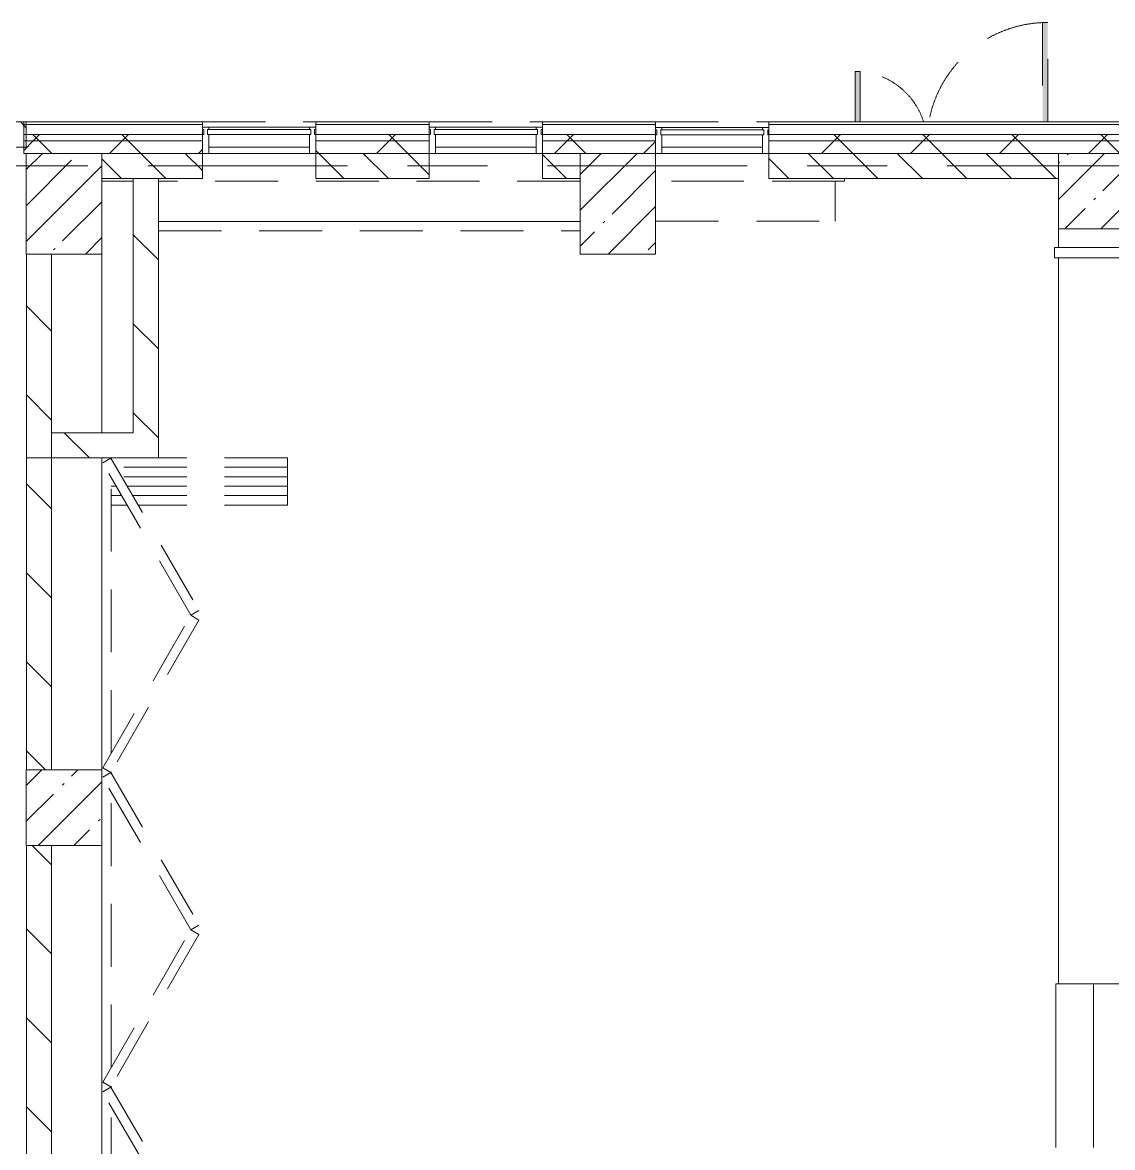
# Model space of a CAD drawing. Header units: millimetres. Extents: x 81094 to 272713, y -8553 to 29000.
# Drawn here: x 159383 to 168043, y 19200 to 28140 of the extents above; entities that cross this region are included whole.
import ezdxf

# ---------------------------------------------------------------- set-up
doc = ezdxf.new("R2010")
doc.units = ezdxf.units.MM
doc.linetypes.add('200_ШТРИХ__ш1_п0_6_', pattern=[800, 500, -300])
doc.linetypes.add('Осевая', pattern=[3175, 635, -476.25, 1587.5, -476.25])
for name, color, linetype, lineweight in [('A-DETL-MBND-1', 7, '200_ШТРИХ__ш1_п0_6_', 9), ('A-GLAZ-CURT-2', 7, 'Continuous', 5), ('A-GLAZ-CWMG-2', 7, 'Continuous', 5), ('A-WALL', 7, 'Continuous', 9), ('A-WALL-5', 7, 'Continuous', 5), ('I-WALL-3', 7, 'Continuous', 5), ('S-COLS-1', 7, 'Continuous', 5), ('S-STRS-3', 7, 'Continuous', 5), ('Оси', 7, 'Continuous', 9), ('Оси-2', 7, 'Осевая', 9)]:
    doc.layers.add(name, color=color, linetype=linetype, lineweight=lineweight)
doc.layers.add('A-FLOR-1', color=7, linetype='Continuous', lineweight=5, true_color=0xaaaaaa)
pattern_1 = [(45, (145702.9, 0), (-353.5534, 353.5534), []), (135, (145702.9, 0), (-353.5534, -353.5534), [])]
pattern_2 = [(135, (145702.92, 0), (-176.7767, -176.7767), [])]
pattern_3 = [(135, (145702.9, 0), (-353.553, -353.553), [])]

# ---------------------------------------------------------------- blocks, each defined once
blk = doc.blocks.new('BSC_Колонна _Прямоугольная - 600х800-24078684-2_7_3_птичка')
at = {"layer": 'S-COLS-1'}
h = blk.add_hatch(dxfattribs=at)
h.set_pattern_fill('FP_76', color=256, style=0, pattern_type=2)
h.set_pattern_definition([(45, (-14010, -26700), (-285.123, 285.123), []), (45, (-13724.88, -26700), (-285.123, 285.123), [504.031, -100.806, 16.764, -84.042])])
h.paths.add_polyline_path([(300, -400), (300, 400), (-300, 400), (-300, -400)])
for p, q in [((300, 400), (-300, 400)), ((-300, 400), (-300, -400)), ((300, -400), (300, 400)), ((-300, -400), (300, -400))]:
    blk.add_line(p, q, dxfattribs=at)
blk = doc.blocks.new('BSC_Колонна _Прямоугольная - 600х600-V58-2_7_3_птичка')
at = {"layer": 'S-COLS-1'}
h = blk.add_hatch(dxfattribs=at)
h.set_pattern_fill('FP_80', color=256, style=0, pattern_type=2)
h.set_pattern_definition([(45, (-14010, -21900), (-285.123, 285.123), []), (45, (-13724.88, -21900), (-285.123, 285.123), [504.031, -100.806, 16.764, -84.042])])
h.paths.add_polyline_path([(-300, -300), (300, -300), (300, 300), (-300, 300)])
for p, q in [((300, 300), (-300, 300)), ((-300, 300), (-300, -300)), ((300, -300), (300, 300)), ((-300, -300), (300, -300))]:
    blk.add_line(p, q, dxfattribs=at)
blk = doc.blocks.new('Прямоугольный импост - Импост структурный с накладкой - 190мм-22856075-2_7_3_птичка')
at = {"layer": 'A-GLAZ-CWMG-2'}
for p, q in [((0, 190), (-50, 190)), ((-50, 190), (-50, 40)), ((0, 40), (0, 190)), ((-50, 40), (-40, 40)), ((-40, 0), (-50, 0)), ((-50, 0), (-50, -17)), ((-40, 40), (-40, 0)), ((-10, 0), (-10, 40)), ((-10, 40), (0, 40)), ((0, 0), (-10, 0)), ((0, -17), (0, 0)), ((-50, -17), (0, -17))]:
    blk.add_line(p, q, dxfattribs=at)
blk = doc.blocks.new('Прямоугольный импост - Импост структурный с накладкой - 190мм-V64-2_7_3_птичка')
at = {"layer": 'A-GLAZ-CWMG-2'}
for p, q in [((0, 190), (-50, 190)), ((-50, 190), (-50, 40)), ((0, 40), (0, 188.3)), ((-50, 40), (-40, 40)), ((-40, 0), (-50, 0)), ((-50, 0), (-50, -17)), ((-40, 40), (-40, 0)), ((-10, 0), (-10, 40)), ((-10, 40), (0, 40)), ((0, 0), (-10, 0)), ((0, -17), (0, 0)), ((-50, -17), (0, -17))]:
    blk.add_line(p, q, dxfattribs=at)
blk = doc.blocks.new('Системная панель - Стекло - 40мм-V81-2_7_3_птичка')
at = {"layer": 'A-GLAZ-CURT-2'}
h = blk.add_hatch(dxfattribs=at)
h.set_pattern_fill('FP_110', color=256, style=0, pattern_type=2)
h.set_pattern_definition([(45, (-17860.3, -26790), (-1414.21, 1414.21), [1000, -3000]), (45, (-18860.3, -27290), (-1414.21, 1414.21), [3000, -1000]), (45, (-16860.3, -27790), (-1414.21, 1414.21), [1000, -3000])])
h.paths.add_polyline_path([(-410, -40), (410, -40), (410, 0), (-410, 0)])
for p, q in [((410, 0), (-410, 0)), ((-410, 0), (-410, -40)), ((-410, -40), (410, -40)), ((410, -40), (410, 0))]:
    blk.add_line(p, q, dxfattribs=at)
blk = doc.blocks.new('Системная панель - Стекло - 40мм-V82-2_7_3_птичка')
at = {"layer": 'A-GLAZ-CURT-2'}
for p, q in [((410, 0), (-410, 0)), ((-410, 0), (-410, -40)), ((-410, -40), (410, -40)), ((410, -40), (410, 0))]:
    blk.add_line(p, q, dxfattribs=at)
blk = doc.blocks.new('Прямоугольный импост - Импост структурный с накладкой - 160мм Темный-33186089-2_7_3_птичка')
at = {"layer": 'A-GLAZ-CWMG-2'}
for p, q in [((16960.3, 27307), (17760.3, 27307)), ((16960.3, 27150), (17760.3, 27150))]:
    blk.add_line(p, q, dxfattribs=at)
blk = doc.blocks.new('DOR__перегородка__Прямоугольная - ТП-2_ Вн_ДПГ_9480х4200h_2-23998078-2_7_3_птичка')
at = {"layer": 'A-DETL-MBND-1'}
for p, q in [((3.4, -75), (1987.4, -75)), ((1981.6, -71.7), (2019.1, -6.7)), ((3193.9, -771.8), (1981.6, -71.7)), ((2019.1, -6.7), (3231.5, -706.9)), ((2137.4, -75), (4324.5, -75)), ((3230.4, -706.9), (4442.7, -6.7)), ((4480.3, -71.7), (3267.9, -771.8)), ((4442.7, -6.7), (4480.3, -71.7)), ((4474.5, -75), (4486.7, -75)), ((4480.9, -71.7), (4518.4, -6.7)), ((5693.3, -771.8), (4480.9, -71.7)), ((4518.4, -6.7), (5730.8, -706.9)), ((4636.7, -75), (6823.8, -75)), ((5729.7, -706.9), (6942.1, -6.7)), ((6979.6, -71.7), (5767.3, -771.8)), ((6942.1, -6.7), (6979.6, -71.7)), ((6973.8, -75), (6985, -75)), ((6979.2, -71.7), (7016.7, -6.7)), ((8191.6, -771.8), (6979.2, -71.7)), ((7016.7, -6.7), (8229.1, -706.9)), ((7135, -75), (9323.2, -75)), ((8229.1, -706.9), (9441.4, -6.7)), ((9478.9, -71.7), (8266.6, -771.8)), ((9105.2, -200.9), (9105.2, -75)), ((9180.2, -157.6), (9180.2, -75)), ((9255.2, -114.3), (9255.2, -75)), ((9441.4, -6.7), (9478.9, -71.7)), ((9473.2, -75), (9480, -75)), ((9330.2, -1474.2), (9330.2, -157.6)), ((9405.2, -1474.2), (9405.2, -114.3)), ((9180.2, -1474.2), (9180.2, -244.2)), ((9255.2, -1474.2), (9255.2, -200.9)), ((9105.2, -1474.2), (9105.2, -287.5)), ((9480, -1474.2), (9480, -450)), ((3231.5, -706.9), (3193.9, -771.8)), ((3267.9, -771.8), (3230.4, -706.9)), ((5730.8, -706.9), (5693.3, -771.8)), ((5767.3, -771.8), (5729.7, -706.9)), ((8229.1, -706.9), (8191.6, -771.8)), ((8266.6, -771.8), (8229.1, -706.9)), ((9105.2, -1474.2), (9480, -1474.2))]:
    blk.add_line(p, q, dxfattribs=at)
blk = doc.blocks.new('Прямоугольный импост - Импост структурный с накладкой - 190мм-22856073-2_7_3_птичка')
at = {"layer": 'A-GLAZ-CWMG-2'}
for p, q in [((-50, 40), (-50, 190)), ((-50, 190), (0, 190)), ((0, 190), (0, 40)), ((-40, 40), (-50, 40)), ((-50, -17), (-50, 0)), ((-50, 0), (-40, 0)), ((-40, 0), (-40, 40)), ((-10, 40), (-10, 0)), ((0, 40), (-10, 40)), ((-10, 0), (0, 0)), ((0, 0), (0, -17)), ((0, -17), (-50, -17))]:
    blk.add_line(p, q, dxfattribs=at)
blk = doc.blocks.new('BSC_Колонна _Прямоугольная - 600х600-V111-2_7_3_птичка')
at = {"layer": 'S-COLS-1'}
h = blk.add_hatch(dxfattribs=at)
h.set_pattern_fill('FP_132', color=256, style=0, pattern_type=2)
h.set_pattern_definition([(45, (-22210, -26800), (-285.123, 285.123), []), (45, (-21924.88, -26800), (-285.123, 285.123), [504.031, -100.806, 16.764, -84.042])])
h.paths.add_polyline_path([(-300, -300), (300, -300), (300, 300), (-300, 300)])
for p, q in [((300, 300), (-300, 300)), ((-300, 300), (-300, -300)), ((300, -300), (300, 300)), ((-300, -300), (300, -300))]:
    blk.add_line(p, q, dxfattribs=at)
blk = doc.blocks.new('Перекрытия 3 - Перекрытия 4-20977624-2_7_3_птичка')
at = {"layer": 'S-STRS-3'}
for p, q in [((21910, 26500), (21910, 26351.1)), ((21910, 26270.4), (21910, 20500)), ((22490, 20500), (21910, 20500))]:
    blk.add_line(p, q, dxfattribs=at)
blk = doc.blocks.new('BSC_Колонна _Прямоугольная - 600х800-V153-2_7_3_птичка')
at = {"layer": 'S-COLS-1'}
h = blk.add_hatch(dxfattribs=at)
h.set_pattern_fill('FP_174', color=256, style=0, pattern_type=2)
h.set_pattern_definition([(45, (-18410.26, -26700), (-285.123, 285.123), []), (45, (-18125.13, -26700), (-285.123, 285.123), [504.031, -100.806, 16.764, -84.042])])
h.paths.add_polyline_path([(-300, -400), (300, -400), (300, 400), (-300, 400)])
for p, q in [((300, 400), (-300, 400)), ((-300, 400), (-300, -400)), ((300, -400), (300, 400)), ((-300, -400), (300, -400))]:
    blk.add_line(p, q, dxfattribs=at)
blk = doc.blocks.new('110_Дверь_СКБ_2Ст_Наружная - ДН-1_л_ Двухстворчатая 1450 х3300 _h_ в свету с верхним остеклением-23567691-2_7_3_птичка')
at = {"layer": 'A-DETL-MBND-1'}
for points in [[(784.5, 125), (784.5, 915), (744.5, 915), (744.5, 125)], [(-705.5, 125), (-705.5, 525), (-745.5, 525), (-745.5, 125)]]:
    blk.add_hatch(color=256, dxfattribs=at).paths.add_polyline_path(points)
for p, q in [((784.5, 915), (744.5, 915)), ((744.5, 915), (744.5, 125)), ((784.5, 125), (784.5, 915)), ((-745.5, 525), (-745.5, 125)), ((-705.5, 525), (-745.5, 525)), ((-705.5, 125), (-705.5, 525))]:
    blk.add_line(p, q, dxfattribs=at)
for centre, radius, start, end in [((784.5, -45), 960, 90, 169.73704), ((-745.5, -45), 570, 17.53545, 90)]:
    blk.add_arc(centre, radius, start, end, dxfattribs=at)
blk = doc.blocks.new('Системная панель - Стекло - 40мм-V166-2_7_3_птичка')
at = {"layer": 'A-GLAZ-CURT-2'}
for p, q in [((410, 0), (-410, 0)), ((-410, 0), (-410, -40)), ((-410, -40), (410, -40)), ((410, -40), (410, 0))]:
    blk.add_line(p, q, dxfattribs=at)
blk = doc.blocks.new('Стены наклон_ амфитеатр1 - Стены наклон_ амфитеатр-33007412-2_7_3_птичка')
at = {"layer": 'A-WALL-5'}
for p, q in [((21879, 26351.1), (21879, 26270.4)), ((30610, 26351.1), (21879, 26351.1)), ((21879, 26270.4), (30610, 26270.4))]:
    blk.add_line(p, q, dxfattribs=at)
blk = doc.blocks.new('Зашивка приборов отопления12 - Зашивка приборов отопления-33278990-2_7_3_птичка')
at = {"layer": 'A-DETL-MBND-1'}
for p, q in [((37640, 23400), (34289.7, 23400)), ((34289.7, 23079), (37640, 23079)), ((37640, 23079), (34289.7, 23079)), ((34289.7, 23004), (37640, 23004))]:
    blk.add_line(p, q, dxfattribs=at)
blk = doc.blocks.new('Зашивка приборов отопления13 - Зашивка приборов отопления-33279120-2_7_3_птичка')
at = {"layer": 'A-DETL-MBND-1'}
for p, q in [((20135.9, 26880), (18710.3, 26880)), ((20135.9, 26560), (20135.9, 26880)), ((18710.3, 26560), (20135.9, 26560))]:
    blk.add_line(p, q, dxfattribs=at)

msp = doc.modelspace()

# ---------------------------------------------------------------- hatches: boundary and pattern name
at = {"layer": 'A-WALL-5'}
h = msp.add_hatch(dxfattribs=at)
h.set_pattern_fill('FP_87', color=256, style=0, pattern_type=2)
h.set_pattern_definition(pattern_2)
h.paths.add_polyline_path([(159400, 27150), (159412.9, 27150), (159412.9, 27350), (159163.2, 27350), (159163.2, 27150)])
h.paths.add_polyline_path([(149762.9, 27150), (149812.9, 27150), (149812.9, 27350), (149762.9, 27350)])
h = msp.add_hatch(dxfattribs=at)
h.set_pattern_fill('FP_77', color=256, style=0, pattern_type=2)
h.set_pattern_definition(pattern_1)
h.paths.add_polyline_path([(179412.9, 27200), (179412.9, 27250), (165313.2, 27250), (165313.2, 27200), (179312.9, 27200)])
h.paths.add_polyline_path([(160327.5, 27200), (160813.2, 27200), (160813.2, 27250), (159391.9, 27250), (159391.9, 27200), (159400, 27200)])
h.paths.add_polyline_path([(162182.6, 27200), (162613.2, 27200), (162613.2, 27250), (161713.2, 27250), (161713.2, 27200)])
h.paths.add_polyline_path([(163513.2, 27200), (164413.2, 27200), (164413.2, 27250), (163513.2, 27250)])
h = msp.add_hatch(dxfattribs=at)
h.set_pattern_fill('FP_77', color=256, style=0, pattern_type=2)
h.set_pattern_definition(pattern_1)
h.paths.add_polyline_path([(178877.9, 27100), (179312.9, 27100), (179312.9, 27200), (165313.2, 27200), (165313.2, 27100), (177950.4, 27100)])
h.paths.add_polyline_path([(160327.5, 27100), (160813.2, 27100), (160813.2, 27200), (159391.9, 27200), (159391.9, 27100), (160012.9, 27100)])
h.paths.add_polyline_path([(161713.2, 27100), (162613.2, 27100), (162613.2, 27200), (161713.2, 27200)])
h.paths.add_polyline_path([(163513.2, 27100), (164413.2, 27100), (164413.2, 27200), (163513.2, 27200)])
h = msp.add_hatch(dxfattribs=at)
h.set_pattern_fill('FP_87', color=256, style=0, pattern_type=2)
h.set_pattern_definition(pattern_2)
h.paths.add_polyline_path([(166820.2, 26900), (167612.9, 26900), (167612.9, 27100), (165313.2, 27100), (165313.2, 26900)])
h.paths.add_polyline_path([(160012.9, 26900), (160813.2, 26900), (160813.2, 27100), (160012.9, 27100), (160012.9, 26987.7)])
h.paths.add_polyline_path([(163813.2, 26900), (163813.2, 27100), (163513.2, 27100), (163513.2, 26900)])
h.paths.add_polyline_path([(161713.2, 26900), (162613.2, 26900), (162613.2, 27100), (161713.2, 27100)])
at = {"layer": 'I-WALL-3'}
h = msp.add_hatch(dxfattribs=at)
h.set_pattern_fill('FP_88', color=256, style=0, pattern_type=2)
h.set_pattern_definition(pattern_3)
h.paths.add_polyline_path([(160462.9, 24680), (160462.9, 26900), (160262.9, 26900), (160262.9, 24680)])
h = msp.add_hatch(dxfattribs=at)
h.set_pattern_fill('FP_88', color=256, style=0, pattern_type=2)
h.set_pattern_definition(pattern_3)
h.paths.add_polyline_path([(159613.2, 24680), (159613.2, 26300), (159413.2, 26300), (159413.2, 24680)])
h = msp.add_hatch(dxfattribs=at)
h.set_pattern_fill('FP_88', color=256, style=0, pattern_type=2)
h.set_pattern_definition(pattern_3)
h.paths.add_polyline_path([(159413.2, 15200), (159613.2, 15200), (159613.2, 17850), (159413.2, 17850), (159413.2, 15848.6)])
h.paths.add_polyline_path([(159413.2, 18450), (159613.2, 18450), (159613.2, 21600), (159413.2, 21600), (159413.2, 20476.2)])
h.paths.add_polyline_path([(159413.2, 22200), (159613.2, 22200), (159613.2, 26300), (159413.2, 26300), (159413.2, 25103.8)])
h = msp.add_hatch(dxfattribs=at)
h.set_pattern_fill('FP_88', color=256, style=0, pattern_type=2)
h.set_pattern_definition(pattern_3)
h.paths.add_polyline_path([(160262.9, 24680), (160262.9, 24880), (159613.2, 24880), (159613.2, 24680)])

# ---------------------------------------------------------------- linework, layer by layer
at = {"layer": 'A-DETL-MBND-1'}
for p, q in [((160813.2, 27350), (161713.2, 27350)), ((162613.2, 27350), (163513.2, 27350)), ((164413.2, 27350), (165313.2, 27350)), ((160863.2, 27100), (161663.2, 27100)), ((161663.2, 27100), (160863.2, 27100)), ((162663.2, 27100), (163463.2, 27100)), ((163463.2, 27100), (162663.2, 27100)), ((164462.7, 27100), (165263.3, 27100)), ((165263.3, 27100), (164462.7, 27100)), ((160262.9, 26880), (160012.9, 26880)), ((163813.2, 26880), (160462.9, 26880)), ((165912.9, 26880), (164413.2, 26880)), ((165912.9, 26900), (165912.9, 26880))]:
    msp.add_line(p, q, dxfattribs=at)
at = {"layer": 'A-FLOR-1'}
for p, q in [((160013.2, 24880), (160013.2, 26500)), ((160013.2, 15200), (160013.2, 24680))]:
    msp.add_line(p, q, dxfattribs=at)
at = {"layer": 'A-WALL'}
for p, q in [((160813.2, 27330), (159391.9, 27330)), ((162613.2, 27330), (161713.2, 27330)), ((164413.2, 27330), (163513.2, 27330)), ((179542.9, 27330), (165313.2, 27330)), ((160813.2, 27250), (159391.9, 27250)), ((160813.2, 27200), (159391.9, 27200)), ((162613.2, 27250), (161713.2, 27250)), ((162613.2, 27200), (161713.2, 27200)), ((164413.2, 27250), (163513.2, 27250)), ((164413.2, 27200), (163513.2, 27200)), ((179462.9, 27250), (165313.2, 27250)), ((179412.9, 27200), (165313.2, 27200)), ((160813.2, 27100), (160012.9, 27100)), ((162613.2, 27100), (161713.2, 27100)), ((163813.2, 27100), (163513.2, 27100)), ((167612.9, 27100), (165313.2, 27100)), ((160462.9, 26900), (160262.9, 26900))]:
    msp.add_line(p, q, dxfattribs=at)
at = {"layer": 'A-WALL-5'}
for p, q in [((160813.2, 27350), (159163.2, 27350)), ((159391.9, 27350), (159391.9, 27100)), ((159412.9, 27150), (159412.9, 27350)), ((160813.2, 27100), (160813.2, 27350)), ((162613.2, 27350), (161713.2, 27350)), ((161713.2, 27350), (161713.2, 27100)), ((162613.2, 27100), (162613.2, 27350)), ((164413.2, 27350), (163513.2, 27350)), ((163513.2, 27350), (163513.2, 27100)), ((164413.2, 27100), (164413.2, 27350)), ((179562.9, 27350), (165313.2, 27350)), ((165313.2, 27350), (165313.2, 27100)), ((159163.2, 27150), (159412.9, 27150)), ((159391.9, 27100), (159412.9, 27100)), ((160012.9, 27100), (160813.2, 27100)), ((160813.2, 26900), (160813.2, 27100)), ((161713.2, 27100), (162613.2, 27100)), ((161713.2, 27100), (161713.2, 26900)), ((162613.2, 26900), (162613.2, 27100)), ((163513.2, 27100), (163813.2, 27100)), ((163513.2, 27100), (163513.2, 26900)), ((165313.2, 27100), (167612.9, 27100)), ((165313.2, 27100), (165313.2, 26900)), ((160012.9, 26900), (160262.9, 26900)), ((160462.9, 26900), (160813.2, 26900)), ((161713.2, 26900), (162613.2, 26900)), ((163513.2, 26900), (163813.2, 26900)), ((165313.2, 26900), (167612.9, 26900))]:
    msp.add_line(p, q, dxfattribs=at)
at = {"layer": 'I-WALL-3'}
for p, q in [((160262.9, 26900), (160262.9, 24880)), ((160462.9, 24680), (160462.9, 26900)), ((159413.2, 26300), (159413.2, 22200)), ((159613.2, 22200), (159613.2, 26300)), ((160262.9, 24880), (159613.2, 24880)), ((159413.2, 24680), (160462.9, 24680)), ((159413.2, 21600), (159413.2, 18450)), ((159613.2, 18450), (159613.2, 21600))]:
    msp.add_line(p, q, dxfattribs=at)
at = {"layer": 'S-STRS-3'}
for p, q in [((167592.9, 20500), (167592.9, 19200)), ((167592.9, 20500), (167612.9, 20500)), ((167592.9, 20500), (167592.9, 19200)), ((167892.9, 20500), (167892.9, 19200)), ((167892.9, 20500), (167892.9, 19200))]:
    msp.add_line(p, q, dxfattribs=at)
at = {"layer": 'Оси'}
msp.add_line((167062.9, 27000), (179562.9, 27000), dxfattribs=at)
at = {"layer": 'Оси-2'}
msp.add_line((156091.9, 27000), (167062.9, 27000), dxfattribs=at)

# ---------------------------------------------------------------- block references
at = {"layer": 'A-DETL-MBND-1'}
for name, p in [('110_Дверь_СКБ_2Ст_Наружная - ДН-1_л_ Двухстворчатая 1450 х3300 _h_ в свету с верхним остеклением-23567691-2_7_3_птичка', (166743.4, 27225)), ('Зашивка приборов отопления12 - Зашивка приборов отопления-33278990-2_7_3_птичка', (126173.2, 3480)), ('Зашивка приборов отопления13 - Зашивка приборов отопления-33279120-2_7_3_птичка', (145702.9, 0))]:
    msp.add_blockref(name, p, dxfattribs=at)
at = {"layer": 'A-DETL-MBND-1', "rotation": 90.00000000000044}
msp.add_blockref('DOR__перегородка__Прямоугольная - ТП-2_ Вн_ДПГ_9480х4200h_2-23998078-2_7_3_птичка', (160012.9, 15200), dxfattribs=at)
at = {"layer": 'A-GLAZ-CURT-2'}
for name, p in [('Системная панель - Стекло - 40мм-V166-2_7_3_птичка', (161263.2, 27290)), ('Системная панель - Стекло - 40мм-V81-2_7_3_птичка', (163063.2, 27290)), ('Системная панель - Стекло - 40мм-V82-2_7_3_птичка', (164863.2, 27288.3))]:
    msp.add_blockref(name, p, dxfattribs=at)
at = {"layer": 'A-GLAZ-CWMG-2', "rotation": 180}
for name, p in [('Прямоугольный импост - Импост структурный с накладкой - 190мм-22856075-2_7_3_птичка', (160813.2, 27290)), ('Прямоугольный импост - Импост структурный с накладкой - 190мм-22856075-2_7_3_птичка', (162613.2, 27290)), ('Прямоугольный импост - Импост структурный с накладкой - 190мм-V64-2_7_3_птичка', (164413.2, 27288.3))]:
    msp.add_blockref(name, p, dxfattribs=at)
at = {"layer": 'A-GLAZ-CWMG-2'}
for p in [(143902.9, 0), (145702.9, 0), (147502.9, -1.7)]:
    msp.add_blockref('Прямоугольный импост - Импост структурный с накладкой - 160мм Темный-33186089-2_7_3_птичка', p, dxfattribs=at)
at = {"layer": 'A-GLAZ-CWMG-2', "extrusion": (0, 0, -1), "rotation": 180}
for p in [(-161713.2, 27290), (-163513.2, 27290), (-165313.2, 27288.3)]:
    msp.add_blockref('Прямоугольный импост - Импост структурный с накладкой - 190мм-22856073-2_7_3_птичка', p, dxfattribs=at)
at = {"layer": 'A-WALL-5'}
msp.add_blockref('Стены наклон_ амфитеатр1 - Стены наклон_ амфитеатр-33007412-2_7_3_птичка', (145702.9, 0), dxfattribs=at)
at = {"layer": 'S-COLS-1'}
for name, p in [('BSC_Колонна _Прямоугольная - 600х800-24078684-2_7_3_птичка', (159712.9, 26700)), ('BSC_Колонна _Прямоугольная - 600х800-V153-2_7_3_птичка', (164113.2, 26700)), ('BSC_Колонна _Прямоугольная - 600х600-V111-2_7_3_птичка', (167912.9, 26800)), ('BSC_Колонна _Прямоугольная - 600х600-V58-2_7_3_птичка', (159712.9, 21900))]:
    msp.add_blockref(name, p, dxfattribs=at)
at = {"layer": 'S-STRS-3'}
msp.add_blockref('Перекрытия 3 - Перекрытия 4-20977624-2_7_3_птичка', (145702.9, 0), dxfattribs=at)

doc.saveas('drawing.dxf')
